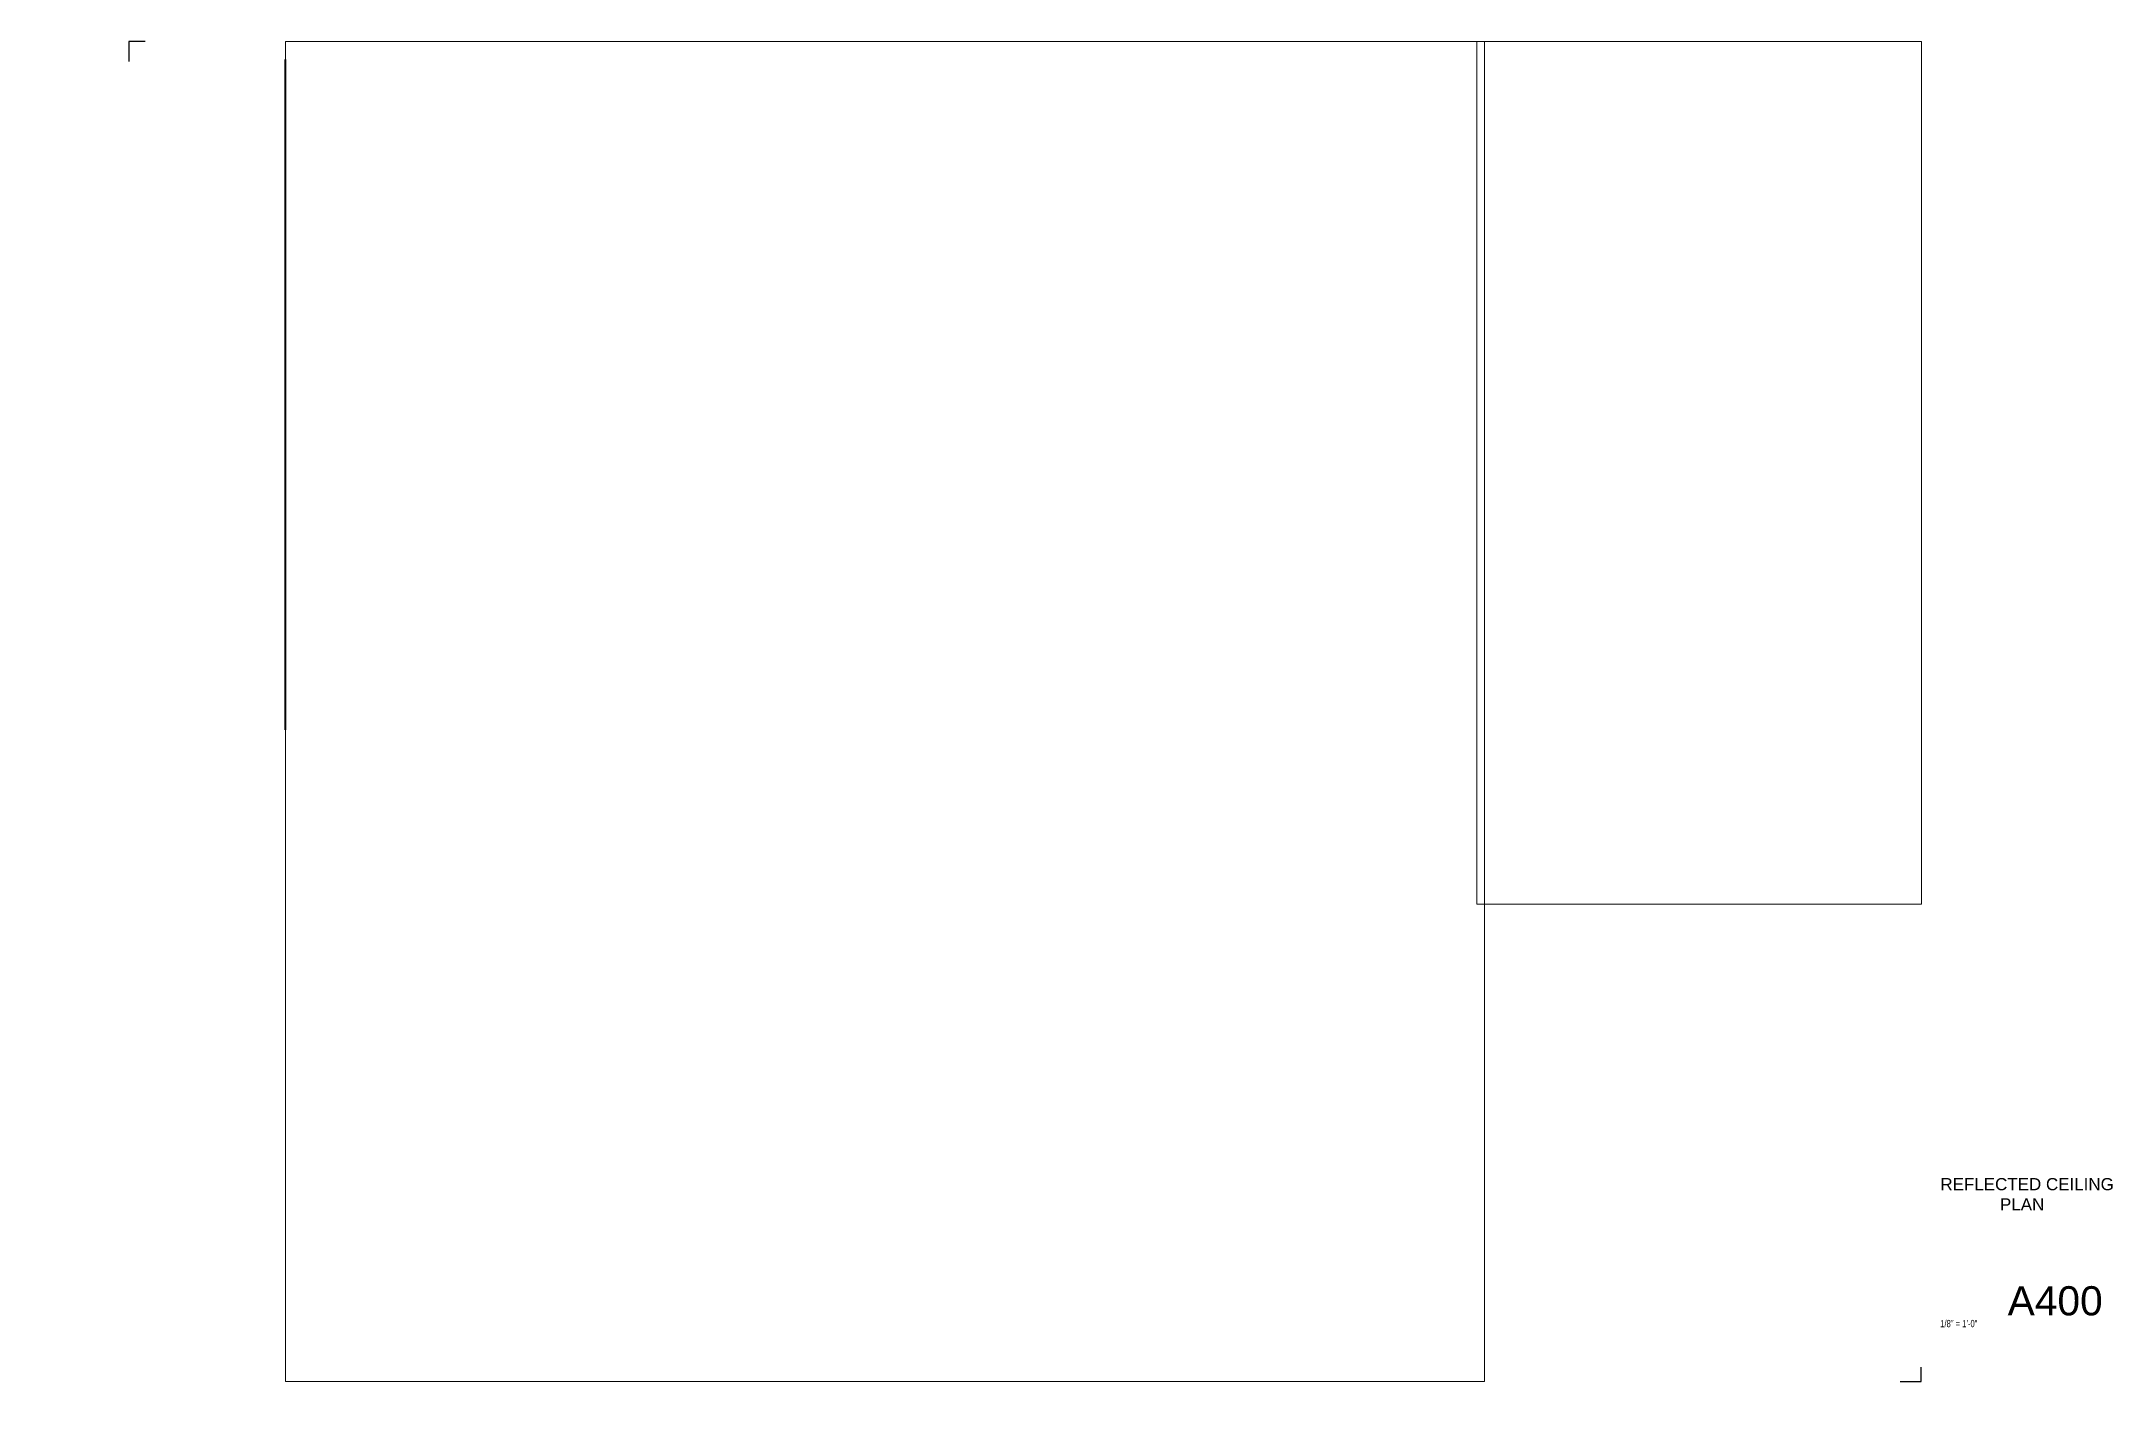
# Paper-space layout 'A400 - REFLECTED CEIING PLAN 24X36' of a CAD drawing. Header units: inches. Extents: x 0 to 35.5, y 0 to 23.5.
import ezdxf
from ezdxf.enums import TextEntityAlignment as Align

# ---------------------------------------------------------------- set-up
doc = ezdxf.new("R2010")
doc.units = ezdxf.units.IN
doc.header["$LTSCALE"] = 96
doc.header["$MEASUREMENT"] = 0
doc.linetypes.add('HIDDEN', pattern=[0.375, 0.25, -0.125])
doc.layers.add('TTLB', color=254, linetype='Continuous')
doc.layers.add('Viewport', color=14, linetype='Continuous', plot=False)
doc.styles.add('OTJ_Title1', font='swiss.ttf')
doc.styles.add('XFINE', font='helvlght.shx', dxfattribs={"width": 0.85, "bigfont": 'special.shx'})
doc.styles.add('XFINE_0', font='swissl.ttf')
doc.styles.add('XFINE_6', font='swissl.ttf', dxfattribs={"height": 0.208333})

# ---------------------------------------------------------------- blocks, each defined once
blk = doc.blocks.new('A$C21884751')
at = {"layer": 'TTLB', "color": 7, "style": 'OTJ_Title1', "width": 0.7}
blk.add_attdef('SHEET', text='', height=0.5, dxfattribs=at).set_placement((1.708, 0.542), align=Align.MIDDLE_CENTER)
at = {"layer": 'TTLB', "color": 7, "style": 'XFINE', "width": 0.75}
blk.add_attdef('SCALE', text='', height=0.125, dxfattribs=at).set_placement((0.208, 0.125), align=Align.TOP_CENTER)

psp = doc.layouts.new('A400 - REFLECTED CEIING PLAN 24X36')

# ---------------------------------------------------------------- linework, layer by layer
at = {"linetype": 'HIDDEN', "ltscale": 0.01, "const_width": 0.0312}
psp.add_lwpolyline([(4.187, 23.183), (4.187, 11.679)], dxfattribs=at)
at = {"layer": 'DefPoints'}
for points in [[(1.784, 23.49), (1.5, 23.49), (1.5, 23.147)], [(31.889, 0.5), (32.25, 0.5), (32.25, 0.748)]]:
    psp.add_lwpolyline(points, dxfattribs=at)
psp.add_point((0.003, 0.001), dxfattribs=at)

# ---------------------------------------------------------------- block references
ref = psp.add_blockref('A$C21884751', (32.839, 1.343))
ref.add_attrib('SCALE', '1/8" = 1\'-0"', dxfattribs={"layer": 'TTLB', "color": 7, "height": 0.125, "style": 'XFINE', "width": 0.75}).set_placement((32.893, 1.557), align=Align.TOP_CENTER)
ref.add_attrib('SHEET', 'A400', dxfattribs={"layer": 'TTLB', "color": 7, "height": 0.5, "style": 'XFINE_0'}).set_placement((34.546, 1.885), align=Align.MIDDLE_CENTER)

# ---------------------------------------------------------------- texts
at = {"insert": (32.441, 3.99), "char_height": 0.20833, "attachment_point": 1, "style": 'XFINE_6'}
psp.add_mtext_dynamic_manual_height_columns('\\pi0.13577;REFLECTED CEILING \\P\\pi1.1581;PLAN', width=2.97762, gutter_width=0.417, heights=[1.658], dxfattribs=at)

# ---------------------------------------------------------------- viewports
at = {"layer": 'Viewport'}
vp = psp.add_viewport(center=(14.471, 11.995), size=(20.568, 22.99), view_center_point=(2332.951, 0.272), view_height=2207.04, dxfattribs=at)
vp.frozen_layers = ['DefPoints']
psp.add_viewport(center=(28.439, 16.088), size=(7.623, 14.8031), view_center_point=(5398.098, 158.95), view_height=1421.0994, status=3, dxfattribs=at)

doc.saveas('drawing.dxf')
